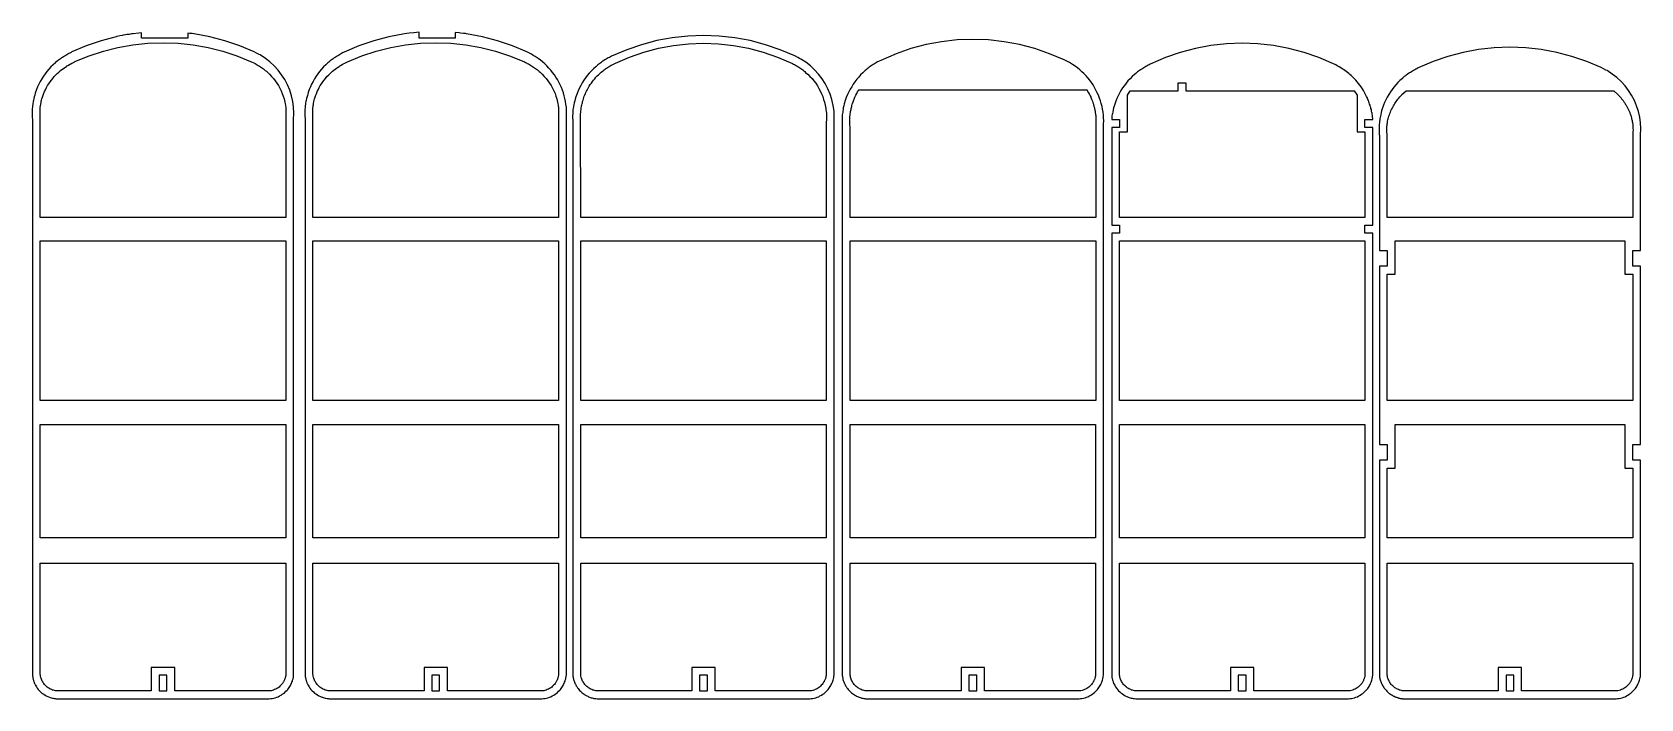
# Model space of a CAD drawing. Extents: x -1099 to 960, y -667 to 999.
# Drawn here: x -274 to 960, y -667 to -156 of the extents above; entities that cross this region are included whole.
import ezdxf

# ---------------------------------------------------------------- set-up
doc = ezdxf.new("R2010")
doc.units = 0
doc.layers.get('0').update_dxf_attribs({"linetype": 'CONTINUOUS'})
doc.layers.add('SECTIONCUTEDGES', color=18, linetype='CONTINUOUS')

msp = doc.modelspace()

# ---------------------------------------------------------------- linework, layer by layer
msp.add_lwpolyline([(32.6, -661), (38.6, -661), (38.6, -649), (32.6, -649)], close=True)
at = {"layer": 'SECTIONCUTEDGES'}
for points in [[(-267.5, -661.7), (-266.5, -662.6), (-265.5, -663.3), (-264.4, -664.1), (-263.3, -664.7), (-262.1, -665.3), (-260.7, -665.9), (-260.1, -666.1), (-259.1, -666.4), (-258.4, -666.5), (-258, -666.6), (-257.1, -666.8), (-256.1, -666.9), (-255.6, -667), (-255.1, -667), (-92.1, -667), (-91, -666.9), (-89.8, -666.8), (-88.7, -666.5), (-87.5, -666.2), (-86.4, -665.8), (-85.3, -665.4), (-84.2, -664.8), (-83.1, -664.2), (-82.1, -663.6), (-81.1, -662.9), (-80.2, -662.1), (-79.3, -661.3), (-78.5, -660.4), (-77.9, -659.8), (-77.4, -659.1), (-76.8, -658.3), (-76.4, -657.6), (-75.9, -656.8), (-75.5, -656), (-75.1, -655.2), (-74.7, -654.4), (-74.4, -653.5), (-74.2, -652.7), (-73.9, -651.8), (-73.6, -650.5), (-73.5, -649.5), (-73.4, -648.9), (-73.4, -223), (-73.4, -221.5), (-73.2, -219.6), (-73.2, -218.5), (-73.2, -217.8), (-73.4, -213.4), (-74.1, -209), (-75.1, -204.6), (-76.4, -200.4), (-78.1, -196.3), (-80.2, -192.3), (-82.6, -188.6), (-85.3, -185), (-88.3, -181.7), (-91.6, -178.7), (-95.1, -176), (-99.2, -173.4), (-99.9, -173), (-101.9, -172), (-103.6, -171.1), (-114.7, -166.4), (-126.1, -162.5), (-137.8, -159.4), (-149.7, -157.2), (-150, -157.1), (-151.2, -157), (-153.3, -156.8), (-154.7, -156.6), (-154.7, -160.5), (-190.1, -160.5), (-190.1, -156.4), (-192.1, -156.6), (-196.6, -157.1), (-197.9, -157.3), (-199.7, -157.6), (-201.4, -157.8), (-202.3, -158), (-204.1, -158.3), (-205, -158.5), (-206.8, -158.8), (-209, -159.3), (-209.5, -159.4), (-221.1, -162.5), (-232.5, -166.4), (-243.6, -171.1), (-244.2, -171.4), (-245.1, -171.9), (-245.9, -172.3), (-246.7, -172.7), (-247.5, -173.2), (-248.3, -173.7), (-249.2, -174.2), (-250, -174.7), (-250.8, -175.2), (-251.5, -175.7), (-252.3, -176.3), (-253.1, -176.9), (-253.9, -177.4), (-254.6, -178), (-256, -179.2), (-256.2, -179.4), (-258, -181), (-259.6, -182.6), (-261.2, -184.3), (-262.7, -186), (-264.1, -187.9), (-265.4, -189.7), (-266.6, -191.7), (-267.8, -193.7), (-268.8, -195.7), (-269.8, -197.8), (-270.6, -199.9), (-271.6, -202.6), (-272, -204.2), (-272.4, -205.6), (-272.7, -206.7), (-273, -208.2), (-273.2, -209.1), (-273.3, -209.6), (-273.4, -210.7), (-273.5, -211.2), (-273.7, -212.3), (-273.8, -213.3), (-273.9, -214.4), (-273.9, -215), (-274, -216.3), (-274, -217.5), (-274, -218.9), (-274, -219.5), (-273.9, -220.5), (-273.9, -221.3), (-273.8, -222.8), (-273.8, -223.2), (-273.8, -649.2), (-273.7, -649.7), (-273.6, -650.3), (-273.5, -650.8), (-273.5, -651.3), (-273.3, -651.8), (-273.2, -652.3), (-273.1, -652.8), (-272.9, -653.3), (-272.8, -653.7), (-272.6, -654.2), (-272.4, -654.7), (-272.2, -655.2), (-272, -655.6), (-271.6, -656.5), (-271.5, -656.7), (-270.8, -657.8), (-270.1, -658.8), (-269.3, -659.9), (-268.4, -660.8)], [(-57.3, -662.6), (-56.3, -663.3), (-55.2, -664.1), (-54.1, -664.7), (-52.9, -665.3), (-51.7, -665.8), (-51.3, -665.9), (-50.8, -666.1), (-50, -666.3), (-49.2, -666.5), (-48.8, -666.6), (-47.8, -666.8), (-46.9, -666.9), (-46.4, -667), (-45.9, -667), (117.1, -667), (118.2, -666.9), (119.4, -666.8), (120.5, -666.5), (121.7, -666.2), (122.8, -665.8), (123.9, -665.4), (125, -664.8), (126.1, -664.2), (127.1, -663.6), (128.1, -662.9), (129, -662.1), (129.9, -661.3), (130.7, -660.4), (131.3, -659.8), (131.8, -659.1), (132.4, -658.3), (132.9, -657.6), (133.3, -656.8), (133.7, -656), (134.1, -655.2), (134.5, -654.4), (134.8, -653.5), (135, -652.7), (135.3, -651.8), (135.5, -650.8), (135.6, -650.1), (135.7, -649.3), (135.8, -648.9), (135.8, -223.2), (135.8, -221.8), (135.9, -221.2), (136, -219.6), (136, -219.4), (136, -218.3), (136, -217.8), (135.9, -215.6), (135.8, -213.4), (135.5, -211.2), (135.1, -209), (134.7, -206.8), (134.2, -204.6), (133.5, -202.5), (132.8, -200.4), (132, -198.3), (131.1, -196.3), (130.1, -194.3), (129, -192.3), (127.8, -190.4), (126.6, -188.6), (125.3, -186.8), (123.9, -185), (122.4, -183.4), (120.9, -181.7), (119.3, -180.2), (117.6, -178.7), (115.9, -177.3), (114.1, -176), (112, -174.6), (111.4, -174.2), (110.4, -173.7), (109, -172.8), (106.5, -171.6), (105.6, -171.1), (94.5, -166.4), (83.1, -162.5), (71.5, -159.4), (59.2, -157.1), (58.5, -157), (57, -156.8), (54.7, -156.6), (53.5, -156.5), (50.6, -156.2), (50.6, -160.5), (23, -160.5), (23, -155.9), (18.9, -156.4), (15.1, -156.7), (11.7, -157.2), (-0.3, -159.4), (-11.9, -162.5), (-23.3, -166.4), (-34.7, -171.3), (-35.4, -171.6), (-36.6, -172.3), (-37.5, -172.7), (-38.3, -173.2), (-39.1, -173.7), (-40, -174.2), (-40.8, -174.7), (-41.6, -175.2), (-42.3, -175.7), (-43.1, -176.3), (-43.9, -176.9), (-44.7, -177.4), (-45.4, -178), (-46.4, -178.8), (-47.1, -179.4), (-48.8, -181), (-50.4, -182.6), (-52, -184.3), (-53.5, -186), (-54.9, -187.9), (-56.2, -189.7), (-57.4, -191.7), (-58.5, -193.7), (-59.6, -195.7), (-60.6, -197.8), (-61.4, -199.9), (-62.2, -202.1), (-62.6, -203.5), (-62.9, -204.5), (-63.3, -206), (-63.5, -206.7), (-63.8, -208.2), (-64, -209.1), (-64.2, -210.1), (-64.3, -211.2), (-64.5, -212.3), (-64.6, -213.3), (-64.6, -213.9), (-64.7, -215), (-64.8, -216.3), (-64.8, -216.9), (-64.8, -218.5), (-64.8, -219.1), (-64.7, -220.3), (-64.6, -222), (-64.6, -222.6), (-64.6, -223.2), (-64.6, -649.1), (-64.5, -649.4), (-64.5, -650), (-64.3, -650.8), (-64.2, -651.3), (-64.1, -651.8), (-64, -652.3), (-63.9, -652.8), (-63.7, -653.3), (-63.6, -653.7), (-63.4, -654.2), (-63.2, -654.7), (-63, -655.2), (-62.8, -655.6), (-62.5, -656.2), (-62.2, -656.7), (-61.6, -657.8), (-60.9, -658.8), (-60.1, -659.9), (-59.2, -660.8), (-58.3, -661.7)], [(148.7, -663), (149.4, -663.5), (150.1, -664), (150.9, -664.5), (151.6, -664.8), (152.2, -665.1), (152.9, -665.4), (153.5, -665.7), (154.2, -666), (154.9, -666.2), (155.6, -666.4), (156.3, -666.6), (157, -666.7), (157.7, -666.8), (158.4, -666.9), (159.5, -667), (322.5, -667), (323.6, -666.9), (324.8, -666.8), (325.9, -666.5), (327.1, -666.2), (328.2, -665.8), (329.4, -665.4), (330.4, -664.8), (331.5, -664.2), (332.5, -663.6), (333.5, -662.9), (334.4, -662.1), (335.3, -661.3), (336.1, -660.4), (336.7, -659.8), (337.2, -659.1), (337.8, -658.3), (338.3, -657.6), (338.7, -656.8), (339.1, -656), (339.5, -655.2), (339.9, -654.4), (340.2, -653.5), (340.4, -652.7), (340.7, -651.8), (340.9, -650.8), (341, -650.2), (341.1, -649.4), (341.2, -648.9), (341.2, -226), (341.2, -224.5), (341.4, -222.6), (341.4, -221.5), (341.4, -220.8), (341.2, -216.4), (340.5, -212), (339.6, -207.6), (338.2, -203.4), (336.5, -199.3), (334.4, -195.3), (332, -191.6), (329.3, -188), (326.3, -184.7), (323, -181.7), (319.5, -179), (315.6, -176.5), (314.7, -176), (313.5, -175.4), (311.5, -174.4), (311, -174.1), (299.9, -169.4), (288.5, -165.5), (276.9, -162.4), (265, -160.2), (253, -158.9), (241, -158.4), (229, -158.9), (217, -160.2), (205.1, -162.4), (193.5, -165.5), (182.1, -169.4), (170.5, -174.4), (169.7, -174.8), (168.8, -175.3), (167.9, -175.7), (167.1, -176.2), (166.3, -176.7), (165.4, -177.2), (164.6, -177.7), (163.8, -178.2), (163.1, -178.7), (162.3, -179.3), (161.5, -179.8), (160.8, -180.4), (160, -181), (158.6, -182.1), (158.4, -182.4), (156.6, -184), (155, -185.6), (153.4, -187.3), (151.9, -189), (150.5, -190.9), (149.2, -192.7), (148, -194.7), (146.9, -196.7), (145.8, -198.7), (144.8, -200.8), (144, -202.9), (143, -205.6), (142.6, -207.2), (142.2, -208.6), (141.8, -210.1), (141.5, -211.5), (141.3, -212.6), (141.2, -213.1), (141.1, -214.2), (140.9, -215.3), (140.8, -216.3), (140.8, -216.9), (140.7, -218), (140.7, -218.5), (140.6, -219.9), (140.6, -221.5), (140.6, -221.9), (140.7, -223.1), (140.8, -224.5), (140.8, -226), (140.8, -649.1), (140.9, -649.7), (141, -650.4), (141.1, -651), (141.2, -651.6), (141.4, -652.2), (141.5, -652.9), (141.7, -653.5), (142, -654.1), (142.2, -654.7), (142.4, -655.3), (142.7, -655.8), (143, -656.4), (143.3, -657), (143.8, -657.7), (144.3, -658.5), (144.8, -659.2), (145.4, -659.9), (146, -660.6), (146.6, -661.2), (147.3, -661.8), (148, -662.4)], [(-267.8, -297.9), (-267.8, -213.6), (-267.6, -212.3), (-267.4, -211.1), (-267.2, -209.9), (-267, -208.8), (-266.8, -208), (-266.5, -206.9), (-266.2, -205.8), (-265.3, -203.4), (-264.6, -201.5), (-263.9, -200), (-263.1, -198.4), (-262.2, -196.9), (-261.3, -195.5), (-260.3, -194), (-259.3, -192.6), (-258.2, -191.3), (-257.1, -190), (-255.9, -188.7), (-255, -187.8), (-254.8, -187.6), (-253.6, -186.5), (-252.9, -185.9), (-252.2, -185.3), (-251.2, -184.5), (-250.1, -183.7), (-249, -182.9), (-247.8, -182.1), (-247.3, -181.8), (-246.6, -181.4), (-245.4, -180.7), (-244.9, -180.4), (-243.7, -179.7), (-242.9, -179.3), (-241.9, -178.8), (-241.2, -178.5), (-230.3, -174.1), (-219.4, -170.5), (-208.2, -167.7), (-196.7, -165.7), (-185.2, -164.4), (-173.6, -164), (-162, -164.4), (-150.5, -165.7), (-139.1, -167.7), (-127.8, -170.5), (-116.9, -174.1), (-105.3, -178.8), (-103.9, -179.5), (-103, -180), (-102.1, -180.5), (-101.3, -180.9), (-100.5, -181.4), (-99.7, -181.9), (-98.9, -182.4), (-98.1, -183), (-97.4, -183.5), (-96.6, -184.1), (-95.9, -184.6), (-95.2, -185.2), (-94.3, -185.9), (-93.5, -186.6), (-91.9, -188.2), (-90.3, -189.8), (-88.9, -191.4), (-87.5, -193.2), (-86.2, -195), (-85, -196.9), (-84, -198.8), (-83, -200.8), (-82.1, -202.8), (-81.4, -204.9), (-80.7, -206.9), (-80.1, -209.6), (-79.9, -210.5), (-79.6, -212.1), (-79.4, -213.7), (-79.4, -297.9)], [(-58.6, -297.9), (-58.6, -213.7), (-58.5, -213.1), (-58.4, -211.9), (-58.3, -211.5), (-58.1, -210.3), (-57.9, -209.2), (-57.6, -208), (-57.3, -206.9), (-57, -205.8), (-56.9, -205.5), (-56.1, -203.4), (-56, -203.1), (-55.4, -201.5), (-54.6, -200), (-53.9, -198.4), (-53, -196.9), (-52.1, -195.5), (-51.1, -194), (-50.1, -192.6), (-49, -191.3), (-47.9, -190), (-46.5, -188.5), (-45.5, -187.6), (-44.6, -186.7), (-43.5, -185.8), (-42.7, -185.1), (-41.6, -184.2), (-40.5, -183.4), (-39.8, -182.9), (-38.6, -182.1), (-38.1, -181.8), (-37.4, -181.4), (-36.2, -180.7), (-35.5, -180.2), (-34.2, -179.6), (-33.2, -179.1), (-32.2, -178.6), (-21.1, -174.1), (-10.2, -170.5), (1.1, -167.7), (12.5, -165.7), (24, -164.4), (35.6, -164), (47.2, -164.4), (58.7, -165.7), (70.1, -167.7), (81.4, -170.5), (92.3, -174.1), (103.2, -178.5), (103.6, -178.7), (104.4, -179.1), (105.2, -179.4), (105.8, -179.8), (106.7, -180.2), (107.5, -180.7), (108.3, -181.2), (109.1, -181.7), (109.9, -182.2), (110.7, -182.7), (111.4, -183.2), (112.2, -183.8), (113, -184.3), (113.7, -184.9), (114.4, -185.5), (115, -186), (115.7, -186.6), (117.3, -188.2), (118.9, -189.8), (120.3, -191.4), (121.7, -193.2), (123, -195), (124.2, -196.9), (125.2, -198.8), (126.2, -200.8), (127.1, -202.8), (127.8, -204.9), (128.5, -206.9), (129.1, -209.6), (129.4, -210.8), (129.5, -211.9), (129.6, -212.3), (129.8, -213.7), (129.8, -297.9)], [(146.8, -297.9), (146.6, -221.1), (146.6, -220.3), (146.7, -219.1), (146.8, -217.1), (146.9, -216.3), (147.1, -215.2), (147.3, -214), (147.5, -212.8), (147.7, -211.7), (147.9, -210.5), (148.1, -210), (148.3, -209), (148.6, -208), (148.9, -207), (149.3, -206), (149.6, -205), (150, -204), (150.4, -203.1), (150.8, -202.1), (151.3, -201.2), (151.7, -200.3), (152.2, -199.3), (152.7, -198.4), (153.4, -197.2), (154.2, -196), (155, -194.9), (155.8, -193.7), (156.7, -192.6), (157.6, -191.6), (158.5, -190.5), (159.5, -189.5), (160.5, -188.5), (161.5, -187.5), (162.6, -186.6), (163.6, -185.7), (164.3, -185.2), (164.9, -184.8), (165.5, -184.3), (166.2, -183.8), (166.8, -183.4), (167.5, -183), (168.2, -182.5), (168.8, -182.1), (169.5, -181.7), (170.2, -181.3), (170.9, -180.9), (172.4, -180.1), (173.4, -179.6), (184.3, -175), (195.2, -171.2), (206.5, -168.2), (217.9, -166.1), (229.4, -164.8), (241, -164.4), (252.6, -164.8), (264.1, -166.1), (275.5, -168.2), (286.8, -171.2), (297.7, -175), (309.2, -179.9), (310.1, -180.4), (310.8, -180.8), (311.7, -181.2), (312.5, -181.7), (313.3, -182.2), (314.1, -182.7), (314.9, -183.2), (315.7, -183.8), (316.5, -184.3), (317.2, -184.9), (318, -185.5), (318.7, -186.1), (319.4, -186.7), (320.9, -188), (321.1, -188.2), (322.7, -189.8), (324.3, -191.5), (325.7, -193.3), (327.1, -195.1), (328.4, -197), (329.6, -199), (330.6, -201), (331.6, -203.1), (332.5, -205.2), (333.2, -207.4), (333.9, -209.6), (334.4, -211.8), (334.7, -213.1), (334.9, -214.3), (335, -215.3), (335.2, -216.6), (335.3, -217.9), (335.4, -219.3), (335.4, -220.1), (335.4, -221.4), (335.4, -222.6), (335.2, -225.5), (335.2, -226.2), (335.2, -297.9)], [(356.8, -664), (357.6, -664.5), (358.2, -664.8), (358.5, -665), (359.2, -665.3), (359.9, -665.6), (360.5, -665.8), (361.2, -666.1), (361.9, -666.3), (362.6, -666.5), (363.3, -666.6), (364, -666.8), (364.7, -666.9), (365.4, -667), (366.2, -667), (529.2, -667), (530.2, -666.9), (531.4, -666.8), (532.6, -666.5), (533.8, -666.2), (534.9, -665.8), (536, -665.4), (537.1, -664.8), (538.2, -664.2), (539.2, -663.6), (540.1, -662.9), (541.1, -662.1), (542, -661.3), (542.8, -660.4), (543.4, -659.8), (543.9, -659.1), (544.4, -658.3), (544.9, -657.6), (545.4, -656.8), (545.8, -656), (546.2, -655.2), (546.5, -654.4), (546.8, -653.5), (547.1, -652.7), (547.3, -651.8), (547.7, -650.4), (547.7, -649.9), (547.8, -648.9), (547.8, -229), (547.9, -227.6), (548, -225.6), (548.1, -224.5), (548.1, -223.8), (548, -221.6), (547.8, -219.4), (547.6, -217.2), (547.2, -215), (546.8, -212.8), (546.2, -210.6), (545.6, -208.5), (544.9, -206.4), (544, -204.3), (543.1, -202.3), (542.1, -200.3), (541.1, -198.3), (539.9, -196.4), (538.7, -194.6), (537.3, -192.8), (536, -191), (534.5, -189.4), (532.9, -187.7), (531.3, -186.2), (529.7, -184.7), (527.9, -183.3), (526.1, -182), (524, -180.6), (521.7, -179.2), (520.8, -178.7), (519.3, -177.9), (517.6, -177.1), (506.6, -172.4), (495.2, -168.5), (483.5, -165.4), (471.7, -163.2), (459.7, -161.9), (447.7, -161.4), (435.6, -161.9), (423.7, -163.2), (411.8, -165.4), (400.2, -168.5), (388.8, -172.4), (377, -177.5), (375.7, -178.2), (374.6, -178.7), (373.8, -179.2), (372.9, -179.7), (372.1, -180.2), (371.3, -180.7), (370.5, -181.2), (369.7, -181.7), (368.9, -182.3), (368.2, -182.8), (367.4, -183.4), (366.7, -184), (365.7, -184.8), (365, -185.4), (363.3, -187), (361.6, -188.6), (360.1, -190.3), (358.6, -192), (357.2, -193.9), (355.9, -195.7), (354.7, -197.7), (353.5, -199.7), (352.5, -201.7), (351.5, -203.8), (350.6, -205.9), (349.8, -208.4), (349.2, -210.2), (349, -210.9), (348.7, -212.3), (348.3, -213.8), (348.1, -215.1), (347.9, -216.1), (347.8, -217.2), (347.6, -218.3), (347.5, -219.3), (347.4, -220.4), (347.3, -221.8), (347.3, -222.6), (347.3, -224), (347.3, -225.3), (347.4, -226.5), (347.5, -228), (347.5, -229.2), (347.5, -648.9), (347.5, -649.4), (347.6, -649.7), (347.7, -650.4), (347.8, -651), (347.9, -651.6), (348, -652.2), (348.2, -652.9), (348.4, -653.5), (348.6, -654.1), (348.9, -654.7), (349.1, -655.3), (349.4, -655.8), (349.7, -656.4), (350, -657), (350.5, -657.7), (351, -658.5), (351.5, -659.2), (352.1, -659.9), (352.7, -660.6), (353.3, -661.2), (353.9, -661.8), (354.6, -662.4), (355.3, -663), (356.1, -663.5)], [(564.6, -664.7), (565.8, -665.3), (567.7, -666), (568.3, -666.2), (569.2, -666.5), (570, -666.6), (570.7, -666.8), (571.6, -666.9), (571.8, -666.9), (572.7, -667), (572.8, -667), (735.8, -667), (736.9, -666.9), (738.1, -666.8), (739.3, -666.5), (740.4, -666.2), (741.6, -665.8), (742.7, -665.4), (743.8, -664.8), (744.8, -664.2), (745.8, -663.6), (746.8, -662.9), (747.7, -662.1), (748.6, -661.3), (749.4, -660.4), (750, -659.8), (750.6, -659.1), (751.1, -658.3), (751.6, -657.6), (752, -656.8), (752.5, -656), (752.8, -655.2), (753.2, -654.4), (753.5, -653.5), (753.8, -652.7), (754, -651.8), (754.3, -650.4), (754.4, -649.8), (754.5, -649.1), (754.5, -648.9), (754.5, -309.9), (748.5, -309.9), (748.5, -303.9), (754.5, -303.9), (754.5, -228.9), (748.5, -228.9), (748.5, -222.9), (754.5, -222.9), (754.5, -222.3), (754.3, -220.6), (754.2, -219.7), (754, -218.8), (753.9, -217.7), (753.8, -217.4), (753.6, -216.4), (753.4, -215.3), (753.1, -214.5), (752.9, -213.6), (752.6, -212.7), (752.4, -211.8), (752.1, -211), (751.8, -210.1), (751.5, -209.3), (751.2, -208.4), (750.8, -207.6), (750.5, -206.7), (750.1, -205.9), (749.7, -205.1), (749, -203.6), (748.2, -202.1), (747.4, -200.7), (746.5, -199.3), (745.6, -197.9), (744.6, -196.6), (743.6, -195.3), (742.5, -194), (741.5, -192.7), (740.3, -191.5), (739.1, -190.4), (737.9, -189.2), (737, -188.4), (736, -187.6), (735.1, -186.8), (734.1, -186), (733.1, -185.3), (732, -184.6), (731, -183.9), (729.9, -183.2), (728.8, -182.5), (728.3, -182.2), (727.2, -181.6), (726.1, -181), (724.3, -180.1), (713.2, -175.4), (701.8, -171.5), (690.2, -168.4), (678.3, -166.2), (666.4, -164.9), (654.3, -164.4), (642.3, -164.9), (630.3, -166.2), (618.5, -168.4), (606.8, -171.5), (595.4, -175.4), (583.8, -180.4), (582.9, -180.9), (582.1, -181.3), (581.3, -181.7), (580.4, -182.2), (579.6, -182.7), (578.8, -183.2), (578, -183.7), (577.2, -184.2), (576.4, -184.7), (575.6, -185.3), (574.8, -185.8), (574.1, -186.4), (573.3, -187), (572.6, -187.7), (571.6, -188.4), (569.9, -190), (568.3, -191.6), (566.7, -193.3), (565.3, -195), (563.9, -196.9), (562.6, -198.7), (561.3, -200.7), (560.2, -202.7), (559.1, -204.7), (558.2, -206.8), (557.3, -208.9), (556.5, -211.1), (556.1, -212.6), (555.7, -213.8), (555.4, -215.2), (555.3, -215.5), (555, -216.9), (554.7, -218.4), (554.6, -218.8), (554.4, -220.4), (554.2, -222.1), (554.2, -222.9), (560.2, -222.9), (560.2, -228.9), (554.2, -228.9), (554.2, -303.9), (560.2, -303.9), (560.2, -309.9), (554.2, -309.9), (554.2, -649.1), (554.2, -649.7), (554.3, -650.3), (554.4, -650.8), (554.5, -651.3), (554.6, -651.8), (554.7, -652.3), (554.9, -652.8), (555, -653.3), (555.2, -653.7), (555.3, -654.2), (555.5, -654.7), (555.7, -655.2), (555.9, -655.6), (556.5, -656.7), (557.2, -657.8), (557.9, -658.8), (558.7, -659.9), (559.5, -660.8), (560.5, -661.7), (561.4, -662.6), (562.5, -663.3), (563.5, -664.1)], [(769, -664.1), (769.3, -664.3), (769.7, -664.5), (770.1, -664.7), (770.4, -664.9), (770.8, -665.1), (771.2, -665.2), (771.5, -665.4), (771.9, -665.6), (772.3, -665.7), (772.7, -665.9), (773.1, -666), (773.5, -666.1), (773.9, -666.3), (774.2, -666.4), (774.6, -666.5), (775, -666.6), (775.4, -666.7), (775.8, -666.7), (776.2, -666.8), (776.6, -666.9), (777, -666.9), (777.4, -667), (778.1, -667), (941.2, -667), (942.3, -666.9), (943.5, -666.8), (944.7, -666.5), (945.8, -666.2), (947, -665.8), (948.1, -665.4), (949.2, -664.8), (950.2, -664.2), (951.2, -663.6), (952.2, -662.9), (953.1, -662.1), (954, -661.3), (954.8, -660.4), (955.4, -659.8), (956, -659.1), (956.5, -658.3), (957, -657.6), (957.4, -656.8), (957.9, -656), (958.2, -655.2), (958.6, -654.4), (958.9, -653.5), (959.2, -652.7), (959.4, -651.8), (959.7, -650.7), (959.8, -649.9), (959.9, -649.1), (959.9, -648.9), (959.9, -484.1), (954, -484.1), (954, -472.1), (959.9, -472.1), (959.9, -335.4), (954, -335.4), (954, -323.4), (959.9, -323.4), (959.9, -235), (959.9, -234.5), (960, -233), (960.1, -231.5), (960.1, -230.5), (960.1, -229.8), (959.9, -225.4), (959.3, -221), (958.3, -216.6), (956.9, -212.4), (955.2, -208.3), (953.1, -204.3), (950.7, -200.6), (948, -197), (945, -193.7), (941.7, -190.7), (938.2, -188), (934.2, -185.4), (933.4, -185), (931.4, -184), (929.7, -183.1), (918.6, -178.4), (907.2, -174.5), (895.6, -171.4), (883.7, -169.2), (871.8, -167.8), (859.7, -167.4), (847.7, -167.8), (835.7, -169.2), (823.9, -171.4), (812.2, -174.5), (800.8, -178.4), (789.3, -183.3), (788.5, -183.7), (787.6, -184.2), (786.7, -184.7), (785.8, -185.2), (785, -185.7), (784.2, -186.2), (783.4, -186.7), (782.6, -187.2), (781.8, -187.7), (781, -188.3), (780.2, -188.8), (779.5, -189.4), (778.7, -190), (777.4, -191.1), (777.2, -191.3), (775.3, -193), (773.7, -194.6), (772.2, -196.3), (770.7, -198), (769.3, -199.8), (768, -201.7), (766.7, -203.7), (765.6, -205.7), (764.5, -207.7), (763.6, -209.8), (762.7, -211.9), (761.8, -214.6), (761.3, -216.2), (760.9, -217.6), (760.6, -219.1), (760.3, -220.5), (760.2, -221.1), (760, -222.1), (759.8, -223.2), (759.7, -224.3), (759.6, -225.3), (759.5, -226.4), (759.4, -227.8), (759.4, -228.3), (759.3, -229.7), (759.3, -230.5), (759.4, -231.5), (759.4, -232.1), (759.5, -232.9), (759.5, -234.4), (759.6, -235.2), (759.6, -323.4), (765.5, -323.4), (765.5, -335.4), (759.6, -335.4), (759.6, -472.1), (765.5, -472.1), (765.5, -484.1), (759.6, -484.1), (759.6, -649.2), (759.6, -649.6), (759.7, -650.4), (759.9, -651.1), (760, -651.8), (760.2, -652.5), (760.4, -653.2), (760.6, -653.8), (760.9, -654.5), (761.1, -655.2), (761.4, -655.8), (761.7, -656.4), (762.1, -657), (762.5, -657.6), (762.9, -658.3), (763.3, -658.9), (763.7, -659.4), (764.2, -660), (764.7, -660.5), (765.2, -661.1), (765.7, -661.6), (766.3, -662.1), (766.8, -662.6), (767.4, -663), (768, -663.4), (768.6, -663.9)], [(560.2, -297.9), (560.2, -232.2), (566.2, -232.2), (566.2, -204.3), (568.4, -200.8), (605.1, -200.8), (605.1, -194.8), (611.1, -194.8), (611.1, -200.8), (740.3, -200.8), (742.5, -204.3), (742.5, -232.2), (748.5, -232.2), (748.5, -297.9)], [(353.5, -297.9), (353.5, -229), (353.5, -228.4), (353.4, -227), (353.3, -226.2), (353.3, -225.6), (353.2, -224.4), (353.2, -223.5), (353.3, -222.7), (353.3, -222.2), (353.3, -221.4), (353.4, -220.5), (353.5, -219.6), (353.6, -218.4), (353.7, -217.6), (353.9, -216.8), (354, -216), (354.2, -215.2), (354.3, -214.4), (354.5, -213.6), (354.7, -212.8), (354.9, -212), (355.2, -211.2), (355.4, -210.5), (355.8, -209.3), (356.1, -208.5), (356.4, -207.7), (356.5, -207.3), (356.9, -206.5), (357.2, -205.7), (357.7, -204.6), (358, -204.1), (358.6, -202.9), (359.2, -201.7), (359.9, -200.5), (360, -200.4), (360.1, -200.2), (360.2, -200.2), (360.2, -200.2), (535.1, -200.2), (535.2, -200.2), (535.3, -200.3), (535.4, -200.5), (536.5, -202.5), (537.1, -203.6), (537.7, -204.8), (538.1, -205.6), (538.3, -206.1), (538.7, -207.2), (539, -207.7), (539.4, -208.8), (539.7, -209.9), (539.9, -210.4), (540.3, -211.5), (540.4, -212.2), (540.6, -212.8), (540.8, -213.4), (540.9, -214), (541, -214.6), (541.2, -215.2), (541.3, -215.8), (541.4, -216.4), (541.5, -217.1), (541.6, -217.7), (541.7, -218.3), (541.8, -218.9), (541.9, -219.8), (542, -220.8), (542, -221.7), (542, -222.1), (542.1, -223), (542.1, -223.9), (542.1, -225), (542, -226.2), (541.9, -227.4), (541.9, -228.2), (541.9, -229.2), (541.9, -297.9)], [(765.6, -297.9), (765.6, -235.2), (765.5, -234.1), (765.5, -233.5), (765.4, -233), (765.3, -232), (765.3, -231.1), (765.3, -229.7), (765.4, -228.5), (765.4, -227.9), (765.5, -227.2), (765.6, -226.3), (765.7, -225.4), (765.9, -224.5), (765.9, -224.1), (766.1, -223.2), (766.3, -222.3), (766.6, -221.3), (766.9, -220.2), (767.2, -219.2), (767.6, -218.2), (768, -217.2), (768.4, -216.2), (768.8, -215.2), (769.3, -214.3), (769.8, -213.4), (770.3, -212.5), (770.8, -211.6), (771.3, -210.7), (771.9, -209.8), (772.5, -209), (773.1, -208.1), (773.8, -207.3), (774.4, -206.5), (775.2, -205.6), (775.8, -204.9), (776.4, -204.3), (776.8, -203.8), (780.2, -200.8), (939.3, -200.8), (942.6, -203.8), (943.5, -204.7), (943.9, -205.2), (944.3, -205.6), (944.7, -206.1), (945.1, -206.5), (945.4, -207), (945.8, -207.4), (946.2, -207.9), (946.5, -208.4), (946.9, -208.9), (947.2, -209.3), (947.6, -209.8), (947.9, -210.3), (948.2, -210.8), (948.5, -211.3), (948.8, -211.8), (949.1, -212.3), (949.4, -212.8), (949.7, -213.4), (950, -213.9), (950.2, -214.4), (950.5, -214.9), (950.7, -215.5), (951, -216), (951.2, -216.5), (951.4, -217), (951.6, -217.6), (951.8, -218.1), (952, -218.6), (952.2, -219.1), (952.4, -219.7), (952.6, -220.2), (952.7, -220.7), (952.9, -221.3), (953, -221.8), (953.1, -222.4), (953.3, -222.9), (953.4, -223.5), (953.5, -224), (953.6, -224.5), (953.7, -225.1), (953.8, -225.6), (953.9, -226.2), (953.9, -226.8), (954, -227.3), (954, -227.9), (954.1, -228.4), (954.1, -229), (954.1, -229.8), (954.2, -230.9), (954.1, -232.3), (953.9, -235), (953.9, -297.9)], [(-267.8, -438.3), (-267.8, -315.8), (-79.4, -315.8), (-79.4, -438.3)], [(-58.6, -438.3), (-58.6, -315.8), (129.8, -315.8), (129.8, -438.3)], [(146.8, -438.3), (146.8, -315.8), (335.2, -315.8), (335.2, -438.3)], [(353.5, -438.3), (353.5, -315.8), (541.9, -315.8), (541.9, -438.3)], [(560.2, -438.3), (560.2, -315.8), (748.5, -315.8), (748.5, -438.3)], [(765.6, -438.3), (765.6, -341.5), (771.6, -341.5), (771.6, -315.8), (947.9, -315.8), (947.9, -341.5), (953.9, -341.5), (953.9, -438.3)], [(-267.8, -543.7), (-267.8, -456.8), (-79.4, -456.8), (-79.4, -543.7)], [(-58.6, -543.7), (-58.6, -456.8), (129.8, -456.8), (129.8, -543.7)], [(146.9, -543.7), (146.9, -456.8), (335.2, -456.8), (335.2, -543.7)], [(353.5, -543.7), (353.5, -456.8), (541.8, -456.8), (541.8, -543.7)], [(560.2, -543.7), (560.2, -456.8), (748.5, -456.8), (748.5, -543.7)], [(765.6, -543.7), (765.6, -490.2), (771.6, -490.2), (771.6, -456.8), (947.9, -456.8), (947.9, -490.2), (953.9, -490.2), (953.9, -543.7)], [(-263, -657.6), (-263.6, -657.1), (-264.1, -656.6), (-264.6, -656), (-265.1, -655.4), (-265.5, -654.8), (-265.9, -654.1), (-266.3, -653.4), (-266.6, -652.7), (-266.9, -652), (-267.2, -651.3), (-267.4, -650.6), (-267.6, -649.8), (-267.7, -649), (-267.8, -648.5), (-267.8, -563.1), (-79.4, -563.1), (-79.4, -648.5), (-79.5, -648.9), (-79.5, -649.4), (-79.6, -649.7), (-79.7, -650.2), (-79.8, -650.7), (-79.9, -651.2), (-80.1, -651.7), (-80.3, -652.2), (-80.4, -652.6), (-80.7, -653.1), (-80.9, -653.5), (-81.1, -654), (-81.4, -654.4), (-81.7, -654.9), (-82, -655.3), (-82.6, -656), (-83.2, -656.7), (-83.9, -657.4), (-84.6, -658), (-85.4, -658.6), (-86.2, -659.1), (-87.1, -659.6), (-88, -660), (-88.9, -660.3), (-89.8, -660.6), (-90.7, -660.8), (-92, -661), (-92.3, -661), (-92.5, -661), (-164.6, -661), (-164.6, -643), (-182.6, -643), (-182.6, -661), (-255.1, -661), (-255.4, -661), (-256.2, -660.9), (-257, -660.7), (-257.7, -660.5), (-258.4, -660.3), (-259.2, -660), (-259.9, -659.7), (-260.5, -659.4), (-261.2, -659), (-261.8, -658.6), (-262.4, -658.1)], [(-53.8, -657.6), (-54.4, -657.1), (-54.9, -656.6), (-55.4, -656), (-55.9, -655.4), (-56.3, -654.8), (-56.7, -654.1), (-57.1, -653.4), (-57.4, -652.7), (-57.7, -652), (-58, -651.3), (-58.2, -650.6), (-58.4, -649.8), (-58.5, -648.9), (-58.6, -648.5), (-58.6, -563.1), (129.8, -563.1), (129.8, -648.5), (129.8, -648.7), (129.7, -649.1), (129.6, -649.7), (129.5, -650.2), (129.4, -650.7), (129.3, -651.2), (129.1, -651.7), (128.9, -652.2), (128.8, -652.6), (128.5, -653.1), (128.3, -653.5), (128.1, -654), (127.8, -654.4), (127.5, -654.9), (127.2, -655.3), (126.6, -656), (126, -656.7), (125.3, -657.4), (124.6, -658), (123.8, -658.6), (123, -659.1), (122.1, -659.6), (121.2, -660), (120.3, -660.3), (119.4, -660.6), (118.5, -660.8), (117.5, -661), (117.1, -661), (116.7, -661), (44.6, -661), (44.6, -643), (26.6, -643), (26.6, -661), (-45.7, -661), (-46.3, -661), (-47, -660.9), (-47.8, -660.7), (-48.5, -660.5), (-49.2, -660.3), (-50, -660), (-50.7, -659.7), (-51.3, -659.4), (-52, -659), (-52.6, -658.6), (-53.2, -658.1)], [(152.2, -658.1), (151.6, -657.6), (151, -657.1), (150.5, -656.6), (150, -656), (149.5, -655.4), (149.1, -654.8), (148.7, -654.1), (148.3, -653.4), (148, -652.7), (147.7, -652), (147.4, -651.3), (147.2, -650.6), (147, -649.8), (146.9, -648.8), (146.8, -648.5), (146.8, -563.1), (335.2, -563.1), (335.2, -648.8), (335.1, -649.4), (335, -649.7), (334.9, -650.2), (334.8, -650.7), (334.7, -651.2), (334.5, -651.7), (334.3, -652.2), (334.2, -652.6), (333.9, -653.1), (333.7, -653.6), (333.5, -654), (333.2, -654.4), (332.9, -654.9), (332.6, -655.3), (332, -656), (331.4, -656.7), (330.7, -657.4), (330, -658), (329.2, -658.6), (328.4, -659.1), (327.5, -659.6), (326.6, -660), (325.7, -660.3), (324.8, -660.6), (323.9, -660.8), (322.6, -661), (322.1, -661), (250, -661), (250, -643), (232, -643), (232, -661), (159.8, -661), (159.2, -661), (158.4, -660.9), (157.6, -660.7), (156.9, -660.5), (156.2, -660.3), (155.4, -660), (154.7, -659.7), (154.1, -659.4), (153.4, -659), (152.8, -658.6)], [(359.4, -658.6), (358.8, -658.1), (358.2, -657.6), (357.7, -657.1), (357.1, -656.6), (356.6, -656), (356.2, -655.4), (355.7, -654.8), (355.3, -654.1), (355, -653.4), (354.6, -652.7), (354.3, -652), (354.1, -651.3), (353.9, -650.6), (353.7, -649.8), (353.5, -649), (353.5, -648.5), (353.5, -563.1), (541.8, -563.1), (541.8, -648.7), (541.8, -649.2), (541.7, -649.5), (541.6, -650.2), (541.5, -650.7), (541.3, -651.2), (541.2, -651.7), (541, -652.2), (540.8, -652.6), (540.6, -653.1), (540.4, -653.5), (540.1, -654), (539.9, -654.4), (539.6, -654.9), (539.3, -655.3), (538.7, -656), (538.1, -656.7), (537.4, -657.4), (536.6, -658), (535.9, -658.6), (535, -659.1), (534.2, -659.6), (533.3, -660), (532.4, -660.3), (531.5, -660.6), (530.5, -660.8), (529.4, -661), (528.9, -661), (456.7, -661), (456.7, -643), (438.7, -643), (438.7, -661), (366.4, -661), (366, -661), (365, -660.9), (364.3, -660.7), (363.6, -660.5), (362.8, -660.3), (362.1, -660), (361.4, -659.7), (360.7, -659.4), (360.1, -659)], [(567.4, -659.4), (566.7, -659), (566.1, -658.6), (565.5, -658.1), (564.9, -657.6), (564.4, -657.1), (563.8, -656.6), (563.3, -656), (562.8, -655.4), (562.4, -654.8), (562, -654.1), (561.6, -653.4), (561.3, -652.7), (561, -652), (560.7, -651.3), (560.5, -650.6), (560.4, -649.8), (560.2, -648.8), (560.2, -648.5), (560.2, -563.1), (748.5, -563.1), (748.5, -648.7), (748.5, -649), (748.4, -649.6), (748.3, -650.2), (748.1, -650.7), (748, -651.2), (747.9, -651.7), (747.7, -652.2), (747.5, -652.6), (747.3, -653.1), (747.1, -653.5), (746.8, -654), (746.6, -654.4), (746.3, -654.9), (746, -655.3), (745.4, -656), (744.7, -656.7), (744, -657.4), (743.3, -658), (742.5, -658.6), (741.7, -659.1), (740.9, -659.6), (740, -660), (739.1, -660.3), (738.1, -660.6), (737.2, -660.8), (736.2, -661), (735.6, -661), (735.5, -661), (663.3, -661), (663.3, -643), (645.3, -643), (645.3, -661), (573.1, -661), (572.5, -661), (571.7, -660.9), (571, -660.7), (570.2, -660.5), (569.5, -660.3), (568.8, -660), (568.1, -659.7)], [(768.7, -656), (768.2, -655.4), (767.8, -654.8), (767.4, -654.1), (767, -653.4), (766.7, -652.7), (766.4, -652), (766.1, -651.3), (765.9, -650.6), (765.8, -649.8), (765.6, -648.9), (765.6, -648.7), (765.6, -648.5), (765.6, -563.1), (953.9, -563.1), (953.9, -648.5), (953.8, -649.7), (953.7, -650.2), (953.5, -650.7), (953.4, -651.2), (953.3, -651.7), (953.1, -652.2), (952.9, -652.6), (952.7, -653.1), (952.5, -653.5), (952.2, -654), (952, -654.4), (951.7, -654.9), (951.4, -655.3), (950.8, -656), (950.1, -656.7), (949.4, -657.4), (948.7, -658), (947.9, -658.6), (947.1, -659.1), (946.3, -659.6), (945.4, -660), (944.5, -660.3), (943.5, -660.6), (942.6, -660.8), (941.7, -661), (940.9, -661), (868.7, -661), (868.7, -643), (850.7, -643), (850.7, -661), (778.4, -661), (777.9, -661), (777.1, -660.9), (776.4, -660.7), (775.6, -660.5), (774.9, -660.3), (774.2, -660), (773.5, -659.7), (772.8, -659.4), (772.2, -659), (771.5, -658.6), (770.9, -658.1), (770.3, -657.6), (769.8, -657.1), (769.2, -656.6)], [(-176.6, -661), (-170.6, -661), (-170.6, -649), (-176.6, -649)], [(238, -661), (244, -661), (244, -649), (238, -649)], [(444.7, -661), (450.7, -661), (450.7, -649), (444.7, -649)], [(651.3, -661), (657.3, -661), (657.3, -649), (651.3, -649)], [(856.7, -661), (862.7, -661), (862.7, -649), (856.7, -649)]]:
    msp.add_lwpolyline(points, close=True, dxfattribs=at)

doc.saveas('drawing.dxf')
